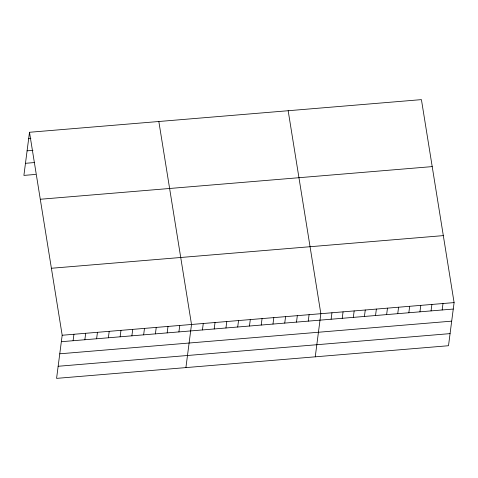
<?xml version="1.0" encoding="UTF-8"?>
<svg xmlns="http://www.w3.org/2000/svg" width="478" height="478" viewBox="0 0 478 478"><rect width="100%" height="100%" fill="white"/><g stroke="black" fill="none" stroke-linecap="round" stroke-linejoin="round"><path stroke-width="0.72" d="M29.499 132.275L62.182 335.251L56.577 378.373L448.501 345.725L454.1 302.598L421.423 99.627L29.499 132.275L23.9 175.402L35.659 174.422M73.098 340.724L73.935 334.271M84.857 339.744L85.693 333.291M96.616 338.765L97.452 332.312M108.375 337.785L109.211 331.332M120.127 336.805L120.97 330.352M131.886 335.825L132.723 329.372M143.645 334.845L144.481 328.392M155.404 333.865L156.24 327.412M167.163 332.885L167.999 326.432M178.915 331.905L179.758 325.452M185.912 367.6L191.511 324.472L158.833 121.502M202.433 329.945L203.269 323.492M214.192 328.966L215.028 322.513M225.951 327.986L226.787 321.533M237.703 327.012L238.546 320.559M249.462 326.032L250.299 319.579M261.221 325.052L262.058 318.599M272.98 324.072L273.816 317.619M284.739 323.092L285.575 316.639M296.491 322.112L297.334 315.659M308.25 321.132L309.087 314.679M315.247 356.827L320.846 313.699L288.168 110.729M331.111 319.226L331.953 312.773M342.218 318.3L343.055 311.847M353.32 317.374L354.162 310.921M364.427 316.454L365.264 310.001M375.529 315.528L376.371 309.075M386.636 314.602L387.473 308.149M397.738 313.676L398.58 307.223M408.845 312.749L409.682 306.296M419.947 311.823L420.789 305.37M431.054 310.903L431.891 304.45M442.156 309.977L442.998 303.524M28.662 138.728L30.867 138.548M27.091 150.833L32.97 150.343M25.471 163.303L34.291 162.568M40.283 199.26L432.208 166.607M51.397 268.266L443.315 235.618M62.182 335.251L454.1 302.598M61.339 341.704L453.264 309.051M59.768 353.804L451.692 321.15M58.149 366.273L450.073 333.62"/></g></svg>
